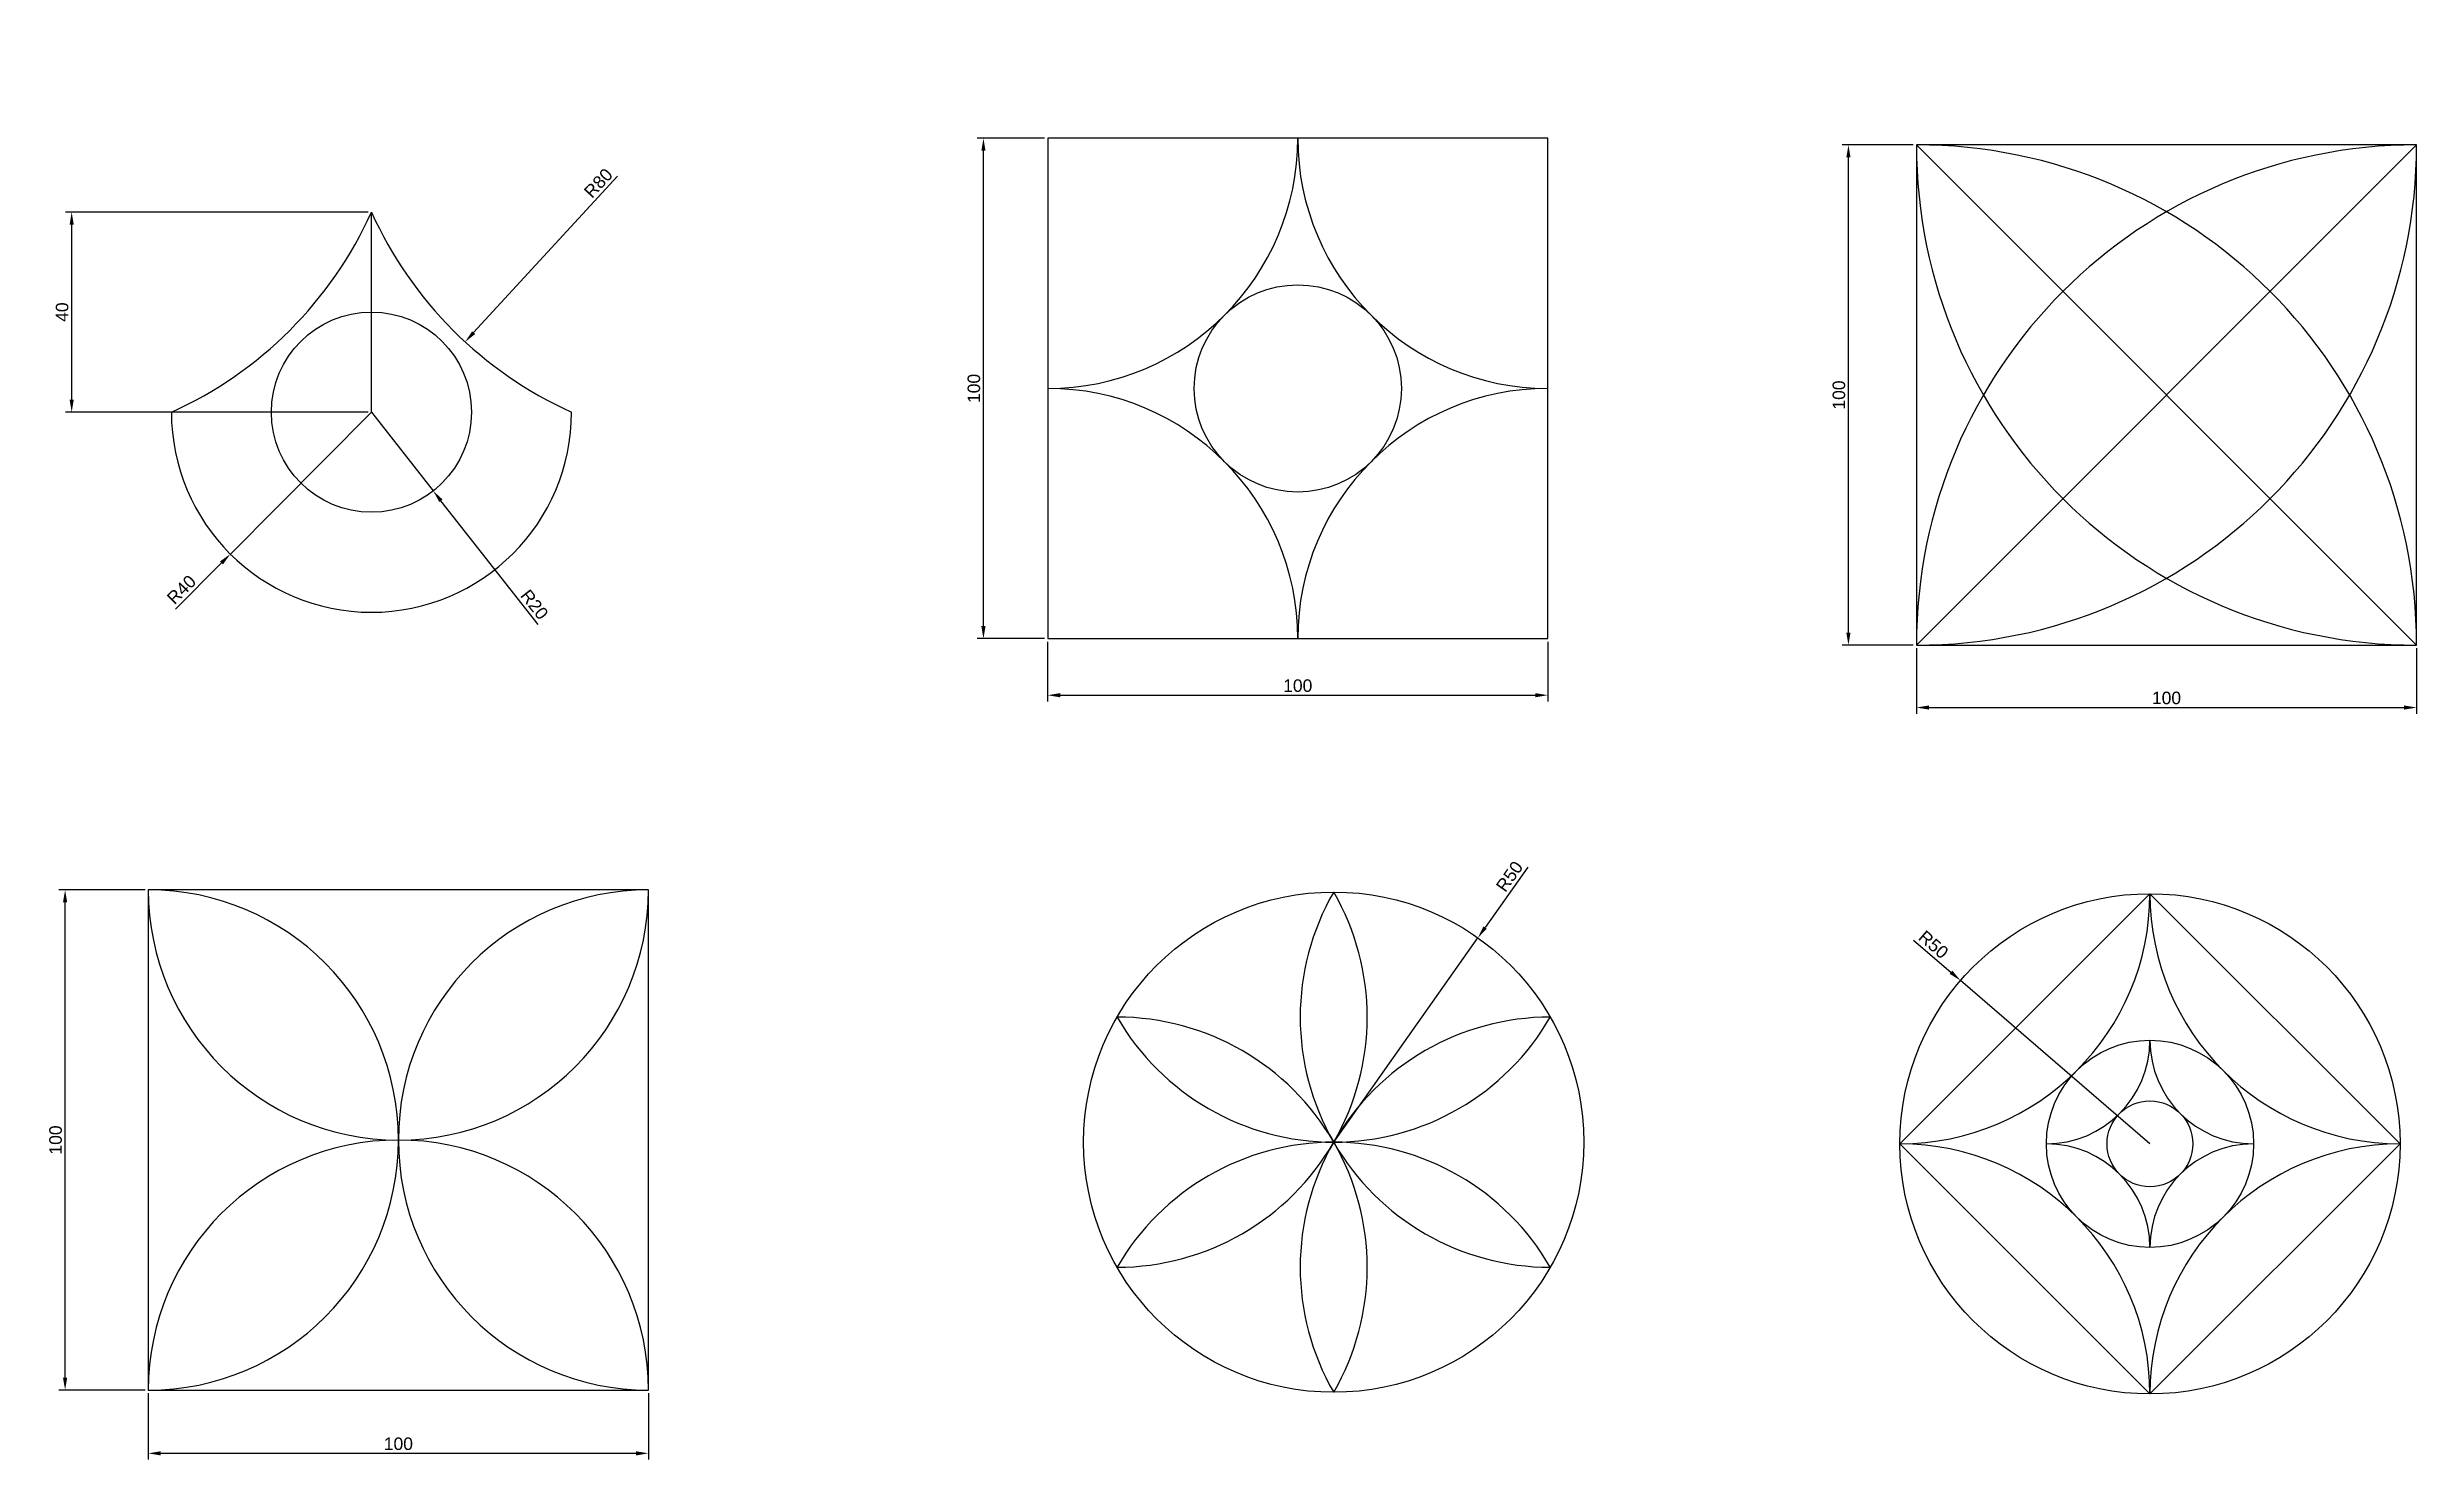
# Model space of a CAD drawing. Header units: millimetres. Extents: x 1699 to 3962, y 1785 to 3739.
# Drawn here: x 1699.5 to 2173.2, y 1784.6 to 2066.9 of the extents above; entities outside this region: 1.
import ezdxf

# ---------------------------------------------------------------- set-up
doc = ezdxf.new("R2010")
doc.units = ezdxf.units.MM
doc.styles.get("Standard").update_dxf_attribs({"font": 'arial.ttf'})
doc.dimstyles.new('ISO-25', dxfattribs={"dimtxt": 2.5, "dimasz": 2.5, "dimexe": 1.25, "dimexo": 0.625, "dimtad": 1, "dimtxsty": 'Standard', "dimcen": 2.5, "dimadec": 0, "dimazin": 0, "dimtfac": 1, "dimtmove": 0, "dimatfit": 3, "dimfxl": 0, "dimarcsym": 0})

# ---------------------------------------------------------------- blocks, each defined once
blk = doc.blocks.new('*D1')
at = {"color": 0, "lineweight": -2, "transparency": 16777216}
for p, q in [((1763.66, 2034), (1703.1, 2034)), ((1704.35, 2031.5), (1704.35, 1996.5)), ((1763.66, 1994), (1703.1, 1994))]:
    blk.add_line(p, q, dxfattribs=at)
at = {"color": 0, "transparency": 16777216}
for points in [[(1703.94, 2031.5), (1704.77, 2031.5), (1704.35, 2034)], [(1703.94, 1996.5), (1704.77, 1996.5), (1704.35, 1994)]]:
    blk.add_solid(points, dxfattribs=at)
at = {"layer": 'Defpoints', "color": 0, "transparency": 16777216}
for p in [(1764.29, 2034), (1704.35, 1994), (1764.29, 1994)]:
    blk.add_point(p, dxfattribs=at)
at = {"color": 0, "transparency": 16777216, "insert": (1702.45, 2014), "char_height": 2.5, "attachment_point": 5, "rotation": 90}
blk.add_mtext('40', dxfattribs=at)
blk = doc.blocks.new('*D2')
at = {"color": 0, "lineweight": -2, "transparency": 16777216}
for p, q in [((1764.29, 1994), (1736.08, 1965.65)), ((1725.12, 1954.63), (1734.31, 1963.87))]:
    blk.add_line(p, q, dxfattribs=at)
at = {"color": 0, "transparency": 16777216}
blk.add_solid([(1734.02, 1964.17), (1734.61, 1963.58), (1736.08, 1965.65)], dxfattribs=at)
at = {"layer": 'Defpoints', "color": 0, "transparency": 16777216}
for p in [(1764.29, 1994), (1736.08, 1965.65)]:
    blk.add_point(p, dxfattribs=at)
at = {"color": 0, "transparency": 16777216, "insert": (1726.31, 1958.53), "char_height": 2.5, "attachment_point": 5, "rotation": 45.145}
blk.add_mtext('R40', dxfattribs=at)
blk = doc.blocks.new('*D3')
at = {"color": 0, "lineweight": -2, "transparency": 16777216}
for p, q in [((1764.29, 1994), (1776.63, 1978.27)), ((1797.6, 1951.54), (1778.18, 1976.3))]:
    blk.add_line(p, q, dxfattribs=at)
at = {"color": 0, "transparency": 16777216}
blk.add_solid([(1778.5, 1976.56), (1777.85, 1976.04), (1776.63, 1978.27)], dxfattribs=at)
at = {"layer": 'Defpoints', "color": 0, "transparency": 16777216}
for p in [(1764.29, 1994), (1776.63, 1978.27)]:
    blk.add_point(p, dxfattribs=at)
at = {"color": 0, "transparency": 16777216, "insert": (1796.87, 1955.55), "char_height": 2.5, "attachment_point": 5, "rotation": 308.1126}
blk.add_mtext('R20', dxfattribs=at)
blk = doc.blocks.new('*D4')
at = {"color": 0, "lineweight": -2, "transparency": 16777216}
blk.add_line((1813.49, 2041.15), (1784.72, 2009.9), dxfattribs=at)
at = {"color": 0, "transparency": 16777216}
blk.add_solid([(1784.41, 2010.18), (1785.02, 2009.61), (1783.02, 2008.06)], dxfattribs=at)
at = {"layer": 'Defpoints', "color": 0, "transparency": 16777216}
for p in [(1837.2, 2066.92), (1783.02, 2008.06)]:
    blk.add_point(p, dxfattribs=at)
at = {"color": 0, "transparency": 16777216, "insert": (1809.65, 2039.79), "char_height": 2.5, "attachment_point": 5, "rotation": 47.3705}
blk.add_mtext('R80', dxfattribs=at)
blk = doc.blocks.new('*D5')
at = {"color": 0, "lineweight": -2, "transparency": 16777216}
for p, q in [((1899.48, 1948.13), (1899.48, 1936.18)), ((1999.48, 1948.13), (1999.48, 1936.18)), ((1901.98, 1937.43), (1996.98, 1937.43))]:
    blk.add_line(p, q, dxfattribs=at)
at = {"color": 0, "transparency": 16777216}
for points in [[(1901.98, 1937.84), (1901.98, 1937.01), (1899.48, 1937.43)], [(1996.98, 1937.84), (1996.98, 1937.01), (1999.48, 1937.43)]]:
    blk.add_solid(points, dxfattribs=at)
at = {"layer": 'Defpoints', "color": 0, "transparency": 16777216}
for p in [(1899.48, 1948.75), (1999.48, 1948.75), (1999.48, 1937.43)]:
    blk.add_point(p, dxfattribs=at)
at = {"color": 0, "transparency": 16777216, "insert": (1949.48, 1939.33), "char_height": 2.5, "attachment_point": 5}
blk.add_mtext('100', dxfattribs=at)
blk = doc.blocks.new('*D6')
at = {"color": 0, "lineweight": -2, "transparency": 16777216}
for p, q in [((1898.86, 2048.75), (1885.39, 2048.75)), ((1886.64, 1951.25), (1886.64, 2046.25)), ((1898.86, 1948.75), (1885.39, 1948.75))]:
    blk.add_line(p, q, dxfattribs=at)
at = {"color": 0, "transparency": 16777216}
for points in [[(1886.22, 2046.25), (1887.06, 2046.25), (1886.64, 2048.75)], [(1886.22, 1951.25), (1887.06, 1951.25), (1886.64, 1948.75)]]:
    blk.add_solid(points, dxfattribs=at)
at = {"layer": 'Defpoints', "color": 0, "transparency": 16777216}
for p in [(1886.64, 2048.75), (1899.48, 2048.75), (1899.48, 1948.75)]:
    blk.add_point(p, dxfattribs=at)
at = {"color": 0, "transparency": 16777216, "insert": (1884.74, 1998.75), "char_height": 2.5, "attachment_point": 5, "rotation": 90}
blk.add_mtext('100', dxfattribs=at)
blk = doc.blocks.new('*D7')
at = {"color": 0, "lineweight": -2, "transparency": 16777216}
for p, q in [((2072.55, 2047.43), (2058.33, 2047.43)), ((2059.58, 1949.93), (2059.58, 2044.93)), ((2072.55, 1947.43), (2058.33, 1947.43))]:
    blk.add_line(p, q, dxfattribs=at)
at = {"color": 0, "transparency": 16777216}
for points in [[(2059.16, 2044.93), (2059.99, 2044.93), (2059.58, 2047.43)], [(2059.16, 1949.93), (2059.99, 1949.93), (2059.58, 1947.43)]]:
    blk.add_solid(points, dxfattribs=at)
at = {"layer": 'Defpoints', "color": 0, "transparency": 16777216}
for p in [(2059.58, 2047.43), (2073.17, 2047.43), (2073.17, 1947.43)]:
    blk.add_point(p, dxfattribs=at)
at = {"color": 0, "transparency": 16777216, "insert": (2057.68, 1997.43), "char_height": 2.5, "attachment_point": 5, "rotation": 90}
blk.add_mtext('100', dxfattribs=at)
blk = doc.blocks.new('*D8')
at = {"color": 0, "lineweight": -2, "transparency": 16777216}
for p, q in [((2073.17, 1946.81), (2073.17, 1933.71)), ((2173.17, 1946.81), (2173.17, 1933.71)), ((2075.67, 1934.96), (2170.67, 1934.96))]:
    blk.add_line(p, q, dxfattribs=at)
at = {"color": 0, "transparency": 16777216}
for points in [[(2075.67, 1935.38), (2075.67, 1934.55), (2073.17, 1934.96)], [(2170.67, 1935.38), (2170.67, 1934.55), (2173.17, 1934.96)]]:
    blk.add_solid(points, dxfattribs=at)
at = {"layer": 'Defpoints', "color": 0, "transparency": 16777216}
for p in [(2073.17, 1947.43), (2173.17, 1947.43), (2173.17, 1934.96)]:
    blk.add_point(p, dxfattribs=at)
at = {"color": 0, "transparency": 16777216, "insert": (2123.17, 1936.87), "char_height": 2.5, "attachment_point": 5}
blk.add_mtext('100', dxfattribs=at)
blk = doc.blocks.new('*D9')
at = {"color": 0, "lineweight": -2, "transparency": 16777216}
for p, q in [((1719.05, 1898.52), (1701.79, 1898.52)), ((1703.04, 1801.02), (1703.04, 1896.02)), ((1719.05, 1798.52), (1701.79, 1798.52))]:
    blk.add_line(p, q, dxfattribs=at)
at = {"color": 0, "transparency": 16777216}
for points in [[(1702.62, 1896.02), (1703.45, 1896.02), (1703.04, 1898.52)], [(1702.62, 1801.02), (1703.45, 1801.02), (1703.04, 1798.52)]]:
    blk.add_solid(points, dxfattribs=at)
at = {"layer": 'Defpoints', "color": 0, "transparency": 16777216}
for p in [(1703.04, 1898.52), (1719.67, 1898.52), (1719.67, 1798.52)]:
    blk.add_point(p, dxfattribs=at)
at = {"color": 0, "transparency": 16777216, "insert": (1701.14, 1848.52), "char_height": 2.5, "attachment_point": 5, "rotation": 90}
blk.add_mtext('100', dxfattribs=at)
blk = doc.blocks.new('*D10')
at = {"color": 0, "lineweight": -2, "transparency": 16777216}
for p, q in [((1719.67, 1797.89), (1719.67, 1784.64)), ((1819.67, 1797.89), (1819.67, 1784.64)), ((1722.17, 1785.89), (1817.17, 1785.89))]:
    blk.add_line(p, q, dxfattribs=at)
at = {"color": 0, "transparency": 16777216}
for points in [[(1722.17, 1786.3), (1722.17, 1785.47), (1719.67, 1785.89)], [(1817.17, 1786.3), (1817.17, 1785.47), (1819.67, 1785.89)]]:
    blk.add_solid(points, dxfattribs=at)
at = {"layer": 'Defpoints', "color": 0, "transparency": 16777216}
for p in [(1719.67, 1798.52), (1819.67, 1798.52), (1819.67, 1785.89)]:
    blk.add_point(p, dxfattribs=at)
at = {"color": 0, "transparency": 16777216, "insert": (1769.67, 1787.79), "char_height": 2.5, "attachment_point": 5}
blk.add_mtext('100', dxfattribs=at)
blk = doc.blocks.new('*D11')
at = {"color": 0, "lineweight": -2, "transparency": 16777216}
for p, q in [((1995.46, 1903.05), (1986.94, 1890.98)), ((1956.67, 1848.09), (1985.5, 1888.94))]:
    blk.add_line(p, q, dxfattribs=at)
at = {"color": 0, "transparency": 16777216}
blk.add_solid([(1986.6, 1891.22), (1987.28, 1890.74), (1985.5, 1888.94)], dxfattribs=at)
at = {"layer": 'Defpoints', "color": 0, "transparency": 16777216}
for p in [(1985.5, 1888.94), (1956.67, 1848.09)]:
    blk.add_point(p, dxfattribs=at)
at = {"color": 0, "transparency": 16777216, "insert": (1991.82, 1901.2), "char_height": 2.5, "attachment_point": 5, "rotation": 54.7889}
blk.add_mtext('R50', dxfattribs=at)
blk = doc.blocks.new('*D12')
at = {"color": 0, "lineweight": -2, "transparency": 16777216}
for p, q in [((2072.61, 1888.49), (2080.09, 1882.03)), ((2119.86, 1847.75), (2081.99, 1880.4))]:
    blk.add_line(p, q, dxfattribs=at)
at = {"color": 0, "transparency": 16777216}
blk.add_solid([(2080.37, 1882.35), (2079.82, 1881.72), (2081.99, 1880.4)], dxfattribs=at)
at = {"layer": 'Defpoints', "color": 0, "transparency": 16777216}
for p in [(2081.99, 1880.4), (2119.86, 1847.75)]:
    blk.add_point(p, dxfattribs=at)
at = {"color": 0, "transparency": 16777216, "insert": (2076.58, 1887.58), "char_height": 2.5, "attachment_point": 5, "rotation": 319.235}
blk.add_mtext('R50', dxfattribs=at)

msp = doc.modelspace()

# ---------------------------------------------------------------- linework, layer by layer
for p, q in [((2073.173, 2047.435), (2173.173, 1947.435)), ((2173.173, 2047.435), (2073.173, 1947.435)), ((1764.289, 1994.002), (1764.289, 2034.002)), ((2069.858, 1847.754), (2119.858, 1897.754)), ((2119.858, 1897.754), (2169.858, 1847.754)), ((2119.858, 1797.754), (2069.858, 1847.754)), ((2169.858, 1847.754), (2119.858, 1797.754))]:
    msp.add_line(p, q)
for points in [[(3887.366, 3739.379), (3862.366, 3696.078), (3887.366, 3652.777), (3937.366, 3652.777), (3962.366, 3696.078), (3937.366, 3739.379)], [(1899.484, 1948.751), (1999.484, 1948.751), (1999.484, 2048.751), (1899.484, 2048.751)], [(2073.173, 1947.435), (2173.173, 1947.435), (2173.173, 2047.435), (2073.173, 2047.435)], [(1719.67, 1798.516), (1819.67, 1798.516), (1819.67, 1898.516), (1719.67, 1898.516)]]:
    msp.add_lwpolyline(points, close=True)
for centre, radius in [((1949.484, 1998.751), 20.711), ((1764.289, 1994.002), 20), ((1956.665, 1848.087), 50), ((2119.858, 1847.754), 50), ((2119.858, 1847.754), 20.711), ((2119.858, 1847.754), 8.579)]:
    msp.add_circle(centre, radius)
for centre, radius, start, end in [((1899.484, 2048.751), 50, 270, 0), ((1999.484, 2048.751), 50, 180, 270), ((2073.173, 1947.435), 100, 0, 90), ((2173.173, 1947.435), 100, 90, 180), ((2173.173, 2047.435), 100, 180, 270), ((2073.173, 2047.435), 100, 270, 0), ((1691.374, 2066.917), 80, 294.29519, 335.70481), ((1837.204, 2066.917), 80, 204.29519, 245.70481), ((1899.484, 1948.751), 50, 0, 90), ((1999.484, 1948.751), 50, 90, 180), ((1764.289, 1994.002), 40, 180, 0), ((1769.67, 1898.516), 50, 180, 0), ((1719.67, 1848.516), 50, 270, 90), ((1819.67, 1848.516), 50, 90, 270), ((1913.364, 1873.087), 50, 270, 30), ((1999.967, 1873.087), 50, 150, 270), ((2069.858, 1897.754), 50, 270, 0), ((2169.858, 1897.754), 50, 180, 270), ((1956.665, 1898.087), 50, 210, 330), ((1913.364, 1823.087), 50, 330, 90), ((1999.967, 1823.087), 50, 90, 210), ((2099.147, 1868.465), 20.711, 270, 0), ((2140.569, 1868.465), 20.711, 180.00001, 270), ((1769.67, 1798.516), 50, 0, 180), ((1956.665, 1798.087), 50, 30, 150), ((2069.858, 1797.754), 50, 0, 90), ((2099.147, 1827.043), 20.711, 0, 90), ((2169.858, 1797.754), 50, 90, 180), ((2140.569, 1827.043), 20.711, 90, 179.99999)]:
    msp.add_arc(centre, radius, start, end)

# ---------------------------------------------------------------- dimensions: what is measured, and where the dimension line sits
for center, mpoint, picture, middle in [((1837.204, 2066.917), (1783.023, 2008.057), '*D4', (1811.046, 2038.5)), ((1764.289, 1994.002), (1736.076, 1965.647), '*D2', (1727.66, 1957.188)), ((1764.289, 1994.002), (1776.633, 1978.266), '*D3', (1795.373, 1954.377)), ((1956.665, 1848.087), (1985.495, 1888.939), '*D11', (1993.375, 1900.106)), ((2119.858, 1847.754), (2081.988, 1880.402), '*D12', (2075.338, 1886.135))]:
    dim = msp.add_radius_dim(center=center, mpoint=mpoint, dimstyle='ISO-25')
    dim.commit()
    dim.dimension.update_dxf_attribs({"geometry": picture, "text_midpoint": middle, "dimtype": 164})
for base, p1, p2, picture, middle in [((1886.64, 2048.751), (1899.484, 1948.751), (1899.484, 2048.751), '*D6', (1884.739, 1998.751)), ((2059.578, 2047.435), (2073.173, 1947.435), (2073.173, 2047.435), '*D7', (2057.677, 1997.435)), ((1704.352, 1994.002), (1764.289, 2034.002), (1764.289, 1994.002), '*D1', (1702.451, 2014.002)), ((1703.038, 1898.516), (1719.67, 1798.516), (1719.67, 1898.516), '*D9', (1701.136, 1848.516))]:
    dim = msp.add_linear_dim(base=base, p1=p1, p2=p2, angle=90, dimstyle='ISO-25')
    dim.commit()
    dim.dimension.update_dxf_attribs({"geometry": picture, "text_midpoint": middle})
for base, p1, p2, picture, middle in [((1999.484, 1937.427), (1899.484, 1948.751), (1999.484, 1948.751), '*D5', (1949.484, 1939.329)), ((2173.173, 1934.964), (2073.173, 1947.435), (2173.173, 1947.435), '*D8', (2123.173, 1936.865)), ((1819.67, 1785.885), (1719.67, 1798.516), (1819.67, 1798.516), '*D10', (1769.67, 1787.787))]:
    dim = msp.add_linear_dim(base=base, p1=p1, p2=p2, dimstyle='ISO-25')
    dim.commit()
    dim.dimension.update_dxf_attribs({"geometry": picture, "text_midpoint": middle})

doc.saveas('drawing.dxf')
